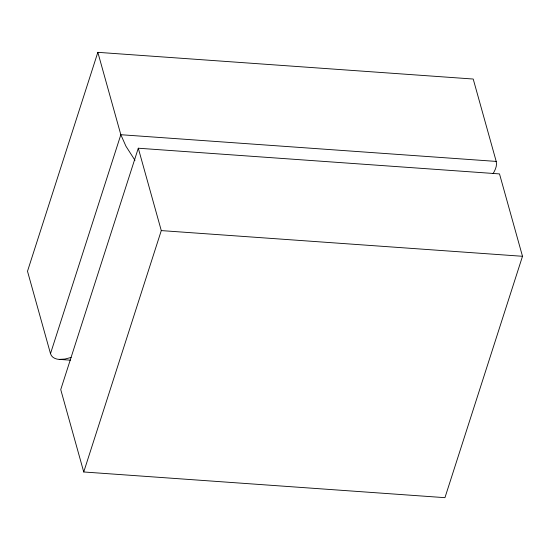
<?xml version="1.0" encoding="UTF-8"?>
<svg xmlns="http://www.w3.org/2000/svg" width="550" height="550" viewBox="0 0 550 550"><rect width="100%" height="100%" fill="white"/><g stroke="black" fill="none" stroke-linecap="round" stroke-linejoin="round"><path stroke-width="0.82" d="M493.103 173.546C495.282 169.984 497.276 165.674 496.21 161.411L473.213 79.035L97.838 52.333L27.5 271.26L50.497 353.636C51.473 357.459 55.619 359.267 59.249 359.391L70.393 360.174M50.497 353.636L120.835 134.716L97.838 52.333M138.291 148.218L60.741 389.599L83.737 471.976L444.95 497.668L522.5 256.286L499.503 173.91L138.291 148.218L161.287 230.594L83.737 471.976M71.122 357.466L64.879 359.061L59.249 359.391M496.21 161.411L120.835 134.716L125.936 146.211L134.977 160.318M161.287 230.594L522.5 256.286"/></g></svg>
